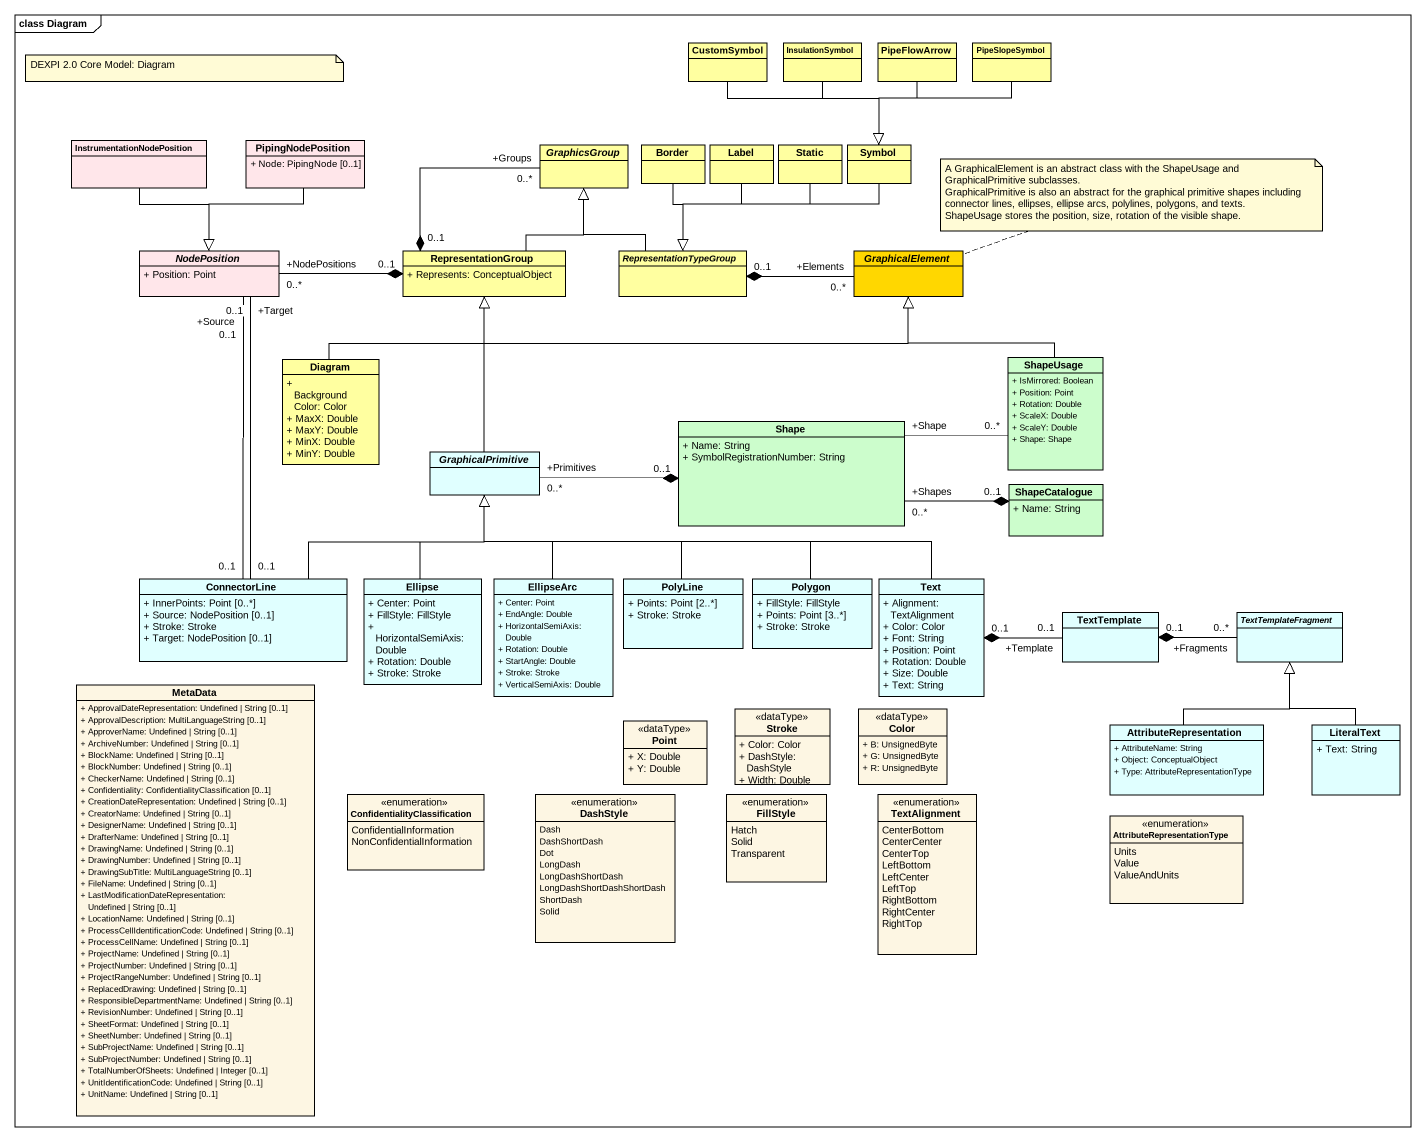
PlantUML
@startuml
mainframe class Diagram
hide circle
hide empty members
skinparam classAttributeIconSize 0
class CustomSymbol #FFFFA0
class InsulationSymbol #FFFFA0
class PipeFlowArrow #FFFFA0
class PipeSlopeSymbol #FFFFA0
class InstrumentationNodePosition #FFE6EA
class PipingNodePosition #FFE6EA {
  + Node: PipingNode [0..1]
}
abstract class GraphicsGroup #FFFFA0
class Border #FFFFA0
class "Label" as Label_ #FFFFA0
class Static #FFFFA0
class Symbol #FFFFA0
abstract class NodePosition #FFE6EA {
  + Position: Point
}
class RepresentationGroup #FFFFA0 {
  + Represents: ConceptualObject
}
abstract class RepresentationTypeGroup #FFFFA0
abstract class GraphicalElement #FFD700
class Diagram #FFFFA0 {
  + BackgroundColor: Color
  + MaxX: Double
  + MaxY: Double
  + MinX: Double
  + MinY: Double
}
class ShapeUsage #CCFDCC {
  + IsMirrored: Boolean
  + Position: Point
  + Rotation: Double
  + ScaleX: Double
  + ScaleY: Double
  + Shape: Shape
}
abstract class GraphicalPrimitive #E0FFFF
class Shape #CCFDCC {
  + Name: String
  + SymbolRegistrationNumber: String
}
class ShapeCatalogue #CCFDCC {
  + Name: String
}
class ConnectorLine #E0FFFF {
  + InnerPoints: Point [0..*]
  + Source: NodePosition [0..1]
  + Stroke: Stroke
  + Target: NodePosition [0..1]
}
class Ellipse #E0FFFF {
  + Center: Point
  + FillStyle: FillStyle
  + HorizontalSemiAxis: Double
  + Rotation: Double
  + Stroke: Stroke
}
class EllipseArc #E0FFFF {
  + Center: Point
  + EndAngle: Double
  + HorizontalSemiAxis: Double
  + Rotation: Double
  + StartAngle: Double
  + Stroke: Stroke
  + VerticalSemiAxis: Double
}
class PolyLine #E0FFFF {
  + Points: Point [2..*]
  + Stroke: Stroke
}
class Polygon #E0FFFF {
  + FillStyle: FillStyle
  + Points: Point [3..*]
  + Stroke: Stroke
}
class Text #E0FFFF {
  + Alignment: TextAlignment
  + Color: Color
  + Font: String
  + Position: Point
  + Rotation: Double
  + Size: Double
  + Text: String
}
class TextTemplate #E0FFFF
abstract class TextTemplateFragment #E0FFFF
class MetaData {
  + ApprovalDateRepresentation: Undefined | String [0..1]
  + ApprovalDescription: MultiLanguageString [0..1]
  + ApproverName: Undefined | String [0..1]
  + ArchiveNumber: Undefined | String [0..1]
  + BlockName: Undefined | String [0..1]
  + BlockNumber: Undefined | String [0..1]
  + CheckerName: Undefined | String [0..1]
  + Confidentiality: ConfidentialityClassification [0..1]
  + CreationDateRepresentation: Undefined | String [0..1]
  + CreatorName: Undefined | String [0..1]
  + DesignerName: Undefined | String [0..1]
  + DrafterName: Undefined | String [0..1]
  + DrawingName: Undefined | String [0..1]
  + DrawingNumber: Undefined | String [0..1]
  + DrawingSubTitle: MultiLanguageString [0..1]
  + FileName: Undefined | String [0..1]
  + LastModificationDateRepresentation: Undefined | String [0..1]
  + LocationName: Undefined | String [0..1]
  + ProcessCellIdentificationCode: Undefined | String [0..1]
  + ProcessCellName: Undefined | String [0..1]
  + ProjectName: Undefined | String [0..1]
  + ProjectNumber: Undefined | String [0..1]
  + ProjectRangeNumber: Undefined | String [0..1]
  + ReplacedDrawing: Undefined | String [0..1]
  + ResponsibleDepartmentName: Undefined | String [0..1]
  + RevisionNumber: Undefined | String [0..1]
  + SheetFormat: Undefined | String [0..1]
  + SheetNumber: Undefined | String [0..1]
  + SubProjectName: Undefined | String [0..1]
  + SubProjectNumber: Undefined | String [0..1]
  + TotalNumberOfSheets: Undefined | Integer [0..1]
  + UnitIdentificationCode: Undefined | String [0..1]
  + UnitName: Undefined | String [0..1]
}
class Point <<dataType>> {
  + X: Double
  + Y: Double
}
class Stroke <<dataType>> {
  + Color: Color
  + DashStyle: DashStyle
  + Width: Double
}
class Color <<dataType>> {
  + B: UnsignedByte
  + G: UnsignedByte
  + R: UnsignedByte
}
class AttributeRepresentation #E0FFFF {
  + AttributeName: String
  + Object: ConceptualObject
  + Type: AttributeRepresentationType
}
class LiteralText #E0FFFF {
  + Text: String
}
enum "ConfidentialityClassification" as ConfidentialityClassificatio {
  ConfidentialInformation
  NonConfidentialInformation
}
enum DashStyle {
  Dash
  DashShortDash
  Dot
  LongDash
  LongDashShortDash
  LongDashShortDashShortDash
  ShortDash
  Solid
}
enum FillStyle {
  Hatch
  Solid
  Transparent
}
enum TextAlignment {
  CenterBottom
  CenterCenter
  CenterTop
  LeftBottom
  LeftCenter
  LeftTop
  RightBottom
  RightCenter
  RightTop
}
enum AttributeRepresentationType {
  Units
  Value
  ValueAndUnits
}
CustomSymbol --|> Symbol
InsulationSymbol --|> Symbol
PipeFlowArrow --|> Symbol
PipeSlopeSymbol --|> Symbol
InstrumentationNodePosition --|> NodePosition
PipingNodePosition --|> NodePosition
Border --|> RepresentationTypeGroup
Label_ --|> RepresentationTypeGroup
Static --|> RepresentationTypeGroup
Symbol -left-|> RepresentationTypeGroup
RepresentationGroup -up-|> GraphicsGroup
RepresentationGroup "0..1" *-up- "+Groups\n0..*" GraphicsGroup
RepresentationGroup "0..1" *-left- "+NodePositions\n0..*" NodePosition
RepresentationTypeGroup -up-|> GraphicsGroup
RepresentationTypeGroup "0..1" *-right- "+Elements\n0..*" GraphicalElement
Diagram -up-|> RepresentationGroup
ShapeUsage -up-|> GraphicalElement
ShapeUsage "0..*" -left- "+Shape" Shape
GraphicalPrimitive -right-|> GraphicalElement
Shape "0..1" *-left- "+Primitives\n0..*" GraphicalPrimitive
ShapeCatalogue "0..1" *-left- "+Shapes\n0..*" Shape
ConnectorLine "0..1" -up- "+Target\n0..1" NodePosition
ConnectorLine "0..1" -up- "+Source\n0..1" NodePosition
ConnectorLine -up-|> GraphicalPrimitive
Ellipse -up-|> GraphicalPrimitive
EllipseArc -up-|> GraphicalPrimitive
PolyLine -up-|> GraphicalPrimitive
Polygon -left-|> GraphicalPrimitive
Text -left-|> GraphicalPrimitive
Text "0..1" *-right- "+Template\n0..1" TextTemplate
TextTemplate "0..1" *-right- "+Fragments\n0..*" TextTemplateFragment
AttributeRepresentation -up-|> TextTemplateFragment
LiteralText -up-|> TextTemplateFragment
note as N1
  DEXPI 2.0 Core Model: Diagram
end note
note right of GraphicalElement
  A GraphicalElement is an abstract class with the ShapeUsage and GraphicalPrimitive subclasses.
  GraphicalPrimitive is also an abstract for the graphical primitive shapes including connector lines, ellipses, ellipse arcs, polylines, polygons, and texts.
  ShapeUsage stores the position, size, rotation of the visible shape.
end note
@enduml
